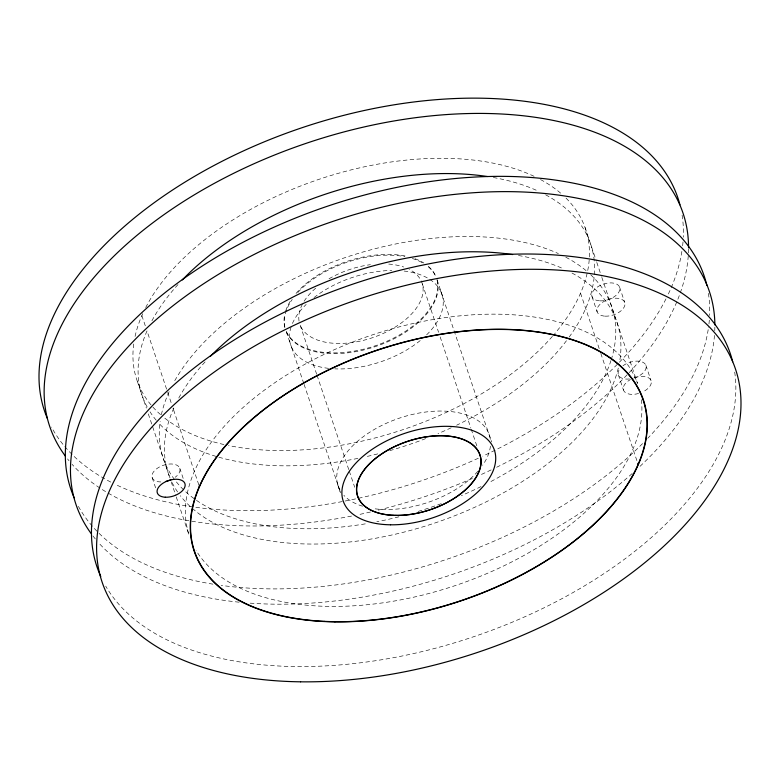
<?xml version="1.0" encoding="UTF-8"?>
<svg xmlns="http://www.w3.org/2000/svg" width="780" height="780" viewBox="0 0 780 780"><rect width="100%" height="100%" fill="white"/><g stroke="black" fill="none" stroke-linecap="round" stroke-linejoin="round"><path stroke-width="0.58" stroke-dasharray="3.9 2.92" d="M619.593 287.167L624.731 302.445M645.908 365.372L651.056 380.659M585.058 227.526L596.398 261.241M596.788 262.392L601.448 276.218M601.828 277.378L637.514 383.389A236.701 132.015 -18.6 0 0 371.075 335.322A236.701 132.015 -18.6 0 0 189.023 534.904L176.231 496.85M592.03 296.624L597.178 311.912M618.355 374.839L623.493 390.127M580.534 293.192L599.362 349.108M600.834 353.506L637.494 462.433M437.034 279.708L442.182 294.986M488.953 433.973L491.644 441.997M441.002 291.866L488.319 432.461M422.302 283.861L438.613 332.319M440.164 336.931L470.837 428.084M471.227 429.244L477.058 446.55M316.67 374.205L299.969 324.587A64.477 35.958 -18.6 0 0 387.485 331.422A64.477 35.958 -18.6 0 0 409.061 269.256M317.05 375.365L348.894 469.979M349.284 471.13L354.724 487.285M286.348 331.812L291.486 347.09M291.681 347.529L303.703 383.253M304.093 384.404L338.998 488.114M337.74 484.731L340.46 492.814M141.862 315.647L145.402 326.147M166.598 389.142L147.001 330.925A236.701 132.015 -18.6 0 0 148.18 408.827M167.7 392.438L171.766 404.518M173.004 408.184L173.326 409.139M173.618 410.007L198.822 484.887M179.761 468.234L183.797 480.236M137.348 381.313L146.367 408.115M148.307 413.878L169.64 477.262M171.191 481.865L175.841 495.7M152.197 477.701L155.873 488.611M338.803 487.675L340.275 492.102M714.86 327.239A334.123 186.352 -18.6 0 1 714.763 330.73M714.47 335.419A334.123 186.352 -18.6 0 1 638.401 467.863M632.2 473.519A334.123 186.352 -18.6 0 1 248.635 603.038M239.119 602.189A334.123 186.352 -18.6 0 1 98.426 542.558M95.326 538.941A334.123 186.352 -18.6 0 1 92.41 535.255M708.406 293.329A334.123 186.352 -18.6 0 1 709.615 315.452M709.322 320.141A334.123 186.352 -18.6 0 1 708.542 327.239M708.191 329.618A334.123 186.352 -18.6 0 1 647.741 438.302M642.564 443.596A334.123 186.352 -18.6 0 1 221.159 585.38M212.95 584.152A334.123 186.352 -18.6 0 1 77.824 505.303M634.53 377.744A14.566 8.122 -18.6 0 1 650.705 379.899A14.566 8.122 -18.6 0 1 642.769 391.921M638.625 393.471A14.566 8.122 -18.6 0 1 623.854 390.887A14.566 8.122 -18.6 0 1 630.474 379.538M622.957 365.781A14.566 8.122 -18.6 0 1 645.05 363.899A14.566 8.122 -18.6 0 1 633.487 378.193M629.47 378.973A14.566 8.122 -18.6 0 1 620.227 368.306M590.704 274.745A236.701 132.015 -18.6 0 1 611.647 358.351M610.974 360.516A236.701 132.015 -18.6 0 1 488.524 482.781M481.046 486.574A236.701 132.015 -18.6 0 1 461.36 495.631M441.217 503.666A236.701 132.015 -18.6 0 1 416.335 511.982M398.921 516.808A236.701 132.015 -18.6 0 1 376.779 521.791M365.303 523.858A236.701 132.015 -18.6 0 1 160.163 421.405M161.382 414.687A236.701 132.015 -18.6 0 1 169.543 390.829M174.749 380.718A236.701 132.015 -18.6 0 1 558.392 253.588M565.783 257.205A236.701 132.015 -18.6 0 1 586.414 270.904M571.974 273.039A236.701 132.015 -18.6 0 1 619.466 362.554M618.296 368.072A236.701 132.015 -18.6 0 1 418.177 528.245A236.701 132.015 -18.6 0 1 180.336 495.709M177.586 491.917A236.701 132.015 -18.6 0 1 171.853 482.05M170.02 477.945A236.701 132.015 -18.6 0 1 174.223 407.121M178.766 398.024A236.701 132.015 -18.6 0 1 206.164 360.75M518.466 255.499A236.701 132.015 -18.6 0 1 563.53 268.866M404.06 271.04A79.765 44.489 -18.6 0 1 426.485 334.99M420.235 340.548A79.765 44.489 -18.6 0 1 334.747 368.843M328.624 368.355A79.765 44.489 -18.6 0 1 291.096 326.976M292.432 323.485A79.765 44.489 -18.6 0 1 306.199 304.405M314.038 297.58A79.765 44.489 -18.6 0 1 391.823 270.465M437.278 280.576A79.765 44.489 -18.6 0 1 375.248 346.632A79.765 44.489 -18.6 0 1 286.123 331.266M284.875 327.22A79.765 44.489 -18.6 0 1 292.237 299.423M297.794 292.5A79.765 44.489 -18.6 0 1 404.742 256.63M412.308 258.492A79.765 44.489 -18.6 0 1 422.546 262.84M428.522 267.023A79.765 44.489 -18.6 0 1 436.283 277.563M566.017 198.11A236.701 132.015 -18.6 0 1 554.687 333.713M552.425 336.346A236.701 132.015 -18.6 0 1 228.462 445.517M223.948 444.541A236.701 132.015 -18.6 0 1 164.122 417.622M160.553 414.628A236.701 132.015 -18.6 0 1 133.838 343.2M135.057 336.473A236.701 132.015 -18.6 0 1 142.759 313.628M145.694 307.564A236.701 132.015 -18.6 0 1 318.601 179.458A236.701 132.015 -18.6 0 1 534.105 176.319M540.511 179.546A236.701 132.015 -18.6 0 1 560.976 193.45M545.649 194.825A236.701 132.015 -18.6 0 1 569.205 337.028M566.465 340.723A236.701 132.015 -18.6 0 1 456.622 425.217M451.201 427.781A236.701 132.015 -18.6 0 1 437.96 433.651M425.675 438.613A236.701 132.015 -18.6 0 1 389.473 450.713M377.744 453.882A236.701 132.015 -18.6 0 1 365.956 456.69M357.903 458.396A236.701 132.015 -18.6 0 1 158.428 422.75M156.234 420.254A236.701 132.015 -18.6 0 1 149.984 411.772M151.905 320.824A236.701 132.015 -18.6 0 1 178.24 284.281M493.311 177.499A236.701 132.015 -18.6 0 1 538.239 191.129M339.963 490.015A79.765 44.489 -18.6 0 1 399.613 418.07A79.765 44.489 -18.6 0 1 490.357 439.579M490.406 446.15A79.765 44.489 -18.6 0 1 482.615 465.28M477.838 471.344A79.765 44.489 -18.6 0 1 372.401 508.462M362.554 506.21A79.765 44.489 -18.6 0 1 343.853 495.3M641.355 399.75A236.701 132.015 -18.6 0 1 456.417 585.195A236.701 132.015 -18.6 0 1 196.082 550.407M437.024 279.805A79.765 44.489 -18.6 0 1 375.892 345.56A79.765 44.489 -18.6 0 1 286.279 331.471M284.856 327.483A79.765 44.489 -18.6 0 1 284.749 314.379M285.694 310.927A79.765 44.489 -18.6 0 1 290.803 300.407M296.02 293.446A79.765 44.489 -18.6 0 1 406.721 256.318M415.058 258.736A79.765 44.489 -18.6 0 1 423.901 263.045M428.259 266.253A79.765 44.489 -18.6 0 1 436.02 276.793M299.062 321.097A64.477 35.958 -18.6 0 1 302.494 304.024M304.093 301.275A64.477 35.958 -18.6 0 1 315.773 288.132M329.004 278.801A64.477 35.958 -18.6 0 1 370.432 264.673M388.732 264.069A64.477 35.958 -18.6 0 1 403.669 266.994M734.711 372.128A334.123 186.352 -18.6 0 1 474.952 636.285A334.123 186.352 -18.6 0 1 105.71 586.102M160.894 481.962A14.566 8.122 -18.6 0 1 153.884 471.393A14.566 8.122 -18.6 0 1 174.993 464.48A14.566 8.122 -18.6 0 1 175.149 477.292M688.535 249.025A334.123 186.352 -18.6 0 1 496.616 467.269M491.166 469.901A334.123 186.352 -18.6 0 1 480.168 475M472.368 478.442A334.123 186.352 -18.6 0 1 376.34 510.617M370.481 512.011A334.123 186.352 -18.6 0 1 357.494 514.858M351.556 516.058A334.123 186.352 -18.6 0 1 72.111 464.344M69.01 460.726A334.123 186.352 -18.6 0 1 67.529 458.903M682.091 215.114A334.123 186.352 -18.6 0 1 683.3 237.237M683.007 241.927A334.123 186.352 -18.6 0 1 682.227 249.025M681.876 251.404A334.123 186.352 -18.6 0 1 668.002 294.743M665.974 298.867A334.123 186.352 -18.6 0 1 482.742 456.173M478.345 458.211A334.123 186.352 -18.6 0 1 114.982 484.204M110.76 482.089A334.123 186.352 -18.6 0 1 51.499 427.089M605.134 316.154A14.566 8.122 -18.6 0 0 624.936 303.235A14.566 8.122 -18.6 0 0 602.794 302.152A14.566 8.122 -18.6 0 0 605.134 316.154M599.995 300.865A14.566 8.122 -18.6 0 0 619.798 287.956A14.566 8.122 -18.6 0 0 597.646 286.865A14.566 8.122 -18.6 0 0 599.995 300.865"/><path stroke-width="1.17" d="M637.816 463.388L638.137 464.344M199.144 485.842L199.466 486.798M91.016 533.383A334.123 186.352 -18.6 0 1 334.425 220.886A334.123 186.352 -18.6 0 1 714.86 324.899M74.168 497.786A334.123 186.352 -18.6 0 1 328.409 205.9A334.123 186.352 -18.6 0 1 706.826 285.285M210.288 356.431A236.701 132.015 -18.6 0 1 512.596 254.563M182.296 279.942A236.701 132.015 -18.6 0 1 487.441 176.524M100.786 576.537A334.123 186.352 -18.6 0 1 352.55 284.232A334.123 186.352 -18.6 0 1 732.693 361.803M171.473 479.495A14.566 8.122 -18.6 0 1 165.955 481.397M65.383 456.115A334.123 186.352 -18.6 0 1 308.11 142.672A334.123 186.352 -18.6 0 1 688.545 247.864M47.375 418.48A334.123 186.352 -18.6 0 1 301.119 128.018A334.123 186.352 -18.6 0 1 679.945 204.799M390.575 524.803A79.765 44.489 -18.6 0 0 494.881 451.727A79.765 44.489 -18.6 0 0 370.939 450.167A79.765 44.489 -18.6 0 0 390.575 524.803M395.986 515.365A64.477 35.958 -18.6 0 0 480.295 456.3A64.477 35.958 -18.6 0 0 380.113 455.042A64.477 35.958 -18.6 0 0 395.986 515.365M324.246 621.348A236.701 132.015 -18.6 0 0 645.996 411.499A236.701 132.015 -18.6 0 0 286.153 393.861A236.701 132.015 -18.6 0 0 324.246 621.348M393.003 515.346A64.594 36.026 -18.6 0 0 480.792 458.084A64.594 36.026 -18.6 0 0 382.6 453.268A64.594 36.026 -18.6 0 0 393.003 515.346M300.593 681.817A334.123 186.352 -18.6 0 0 737.48 375.716A334.123 186.352 -18.6 0 0 218.332 369.174A334.123 186.352 -18.6 0 0 300.593 681.817M165.301 497.221A14.566 8.122 -18.6 0 0 185.104 484.302A14.566 8.122 -18.6 0 0 162.961 483.22A14.566 8.122 -18.6 0 0 165.301 497.221M334.952 621.865A236.993 132.181 -18.6 0 0 644.846 404.742A236.993 132.181 -18.6 0 0 276.607 400.101A236.993 132.181 -18.6 0 0 334.952 621.865"/></g></svg>
